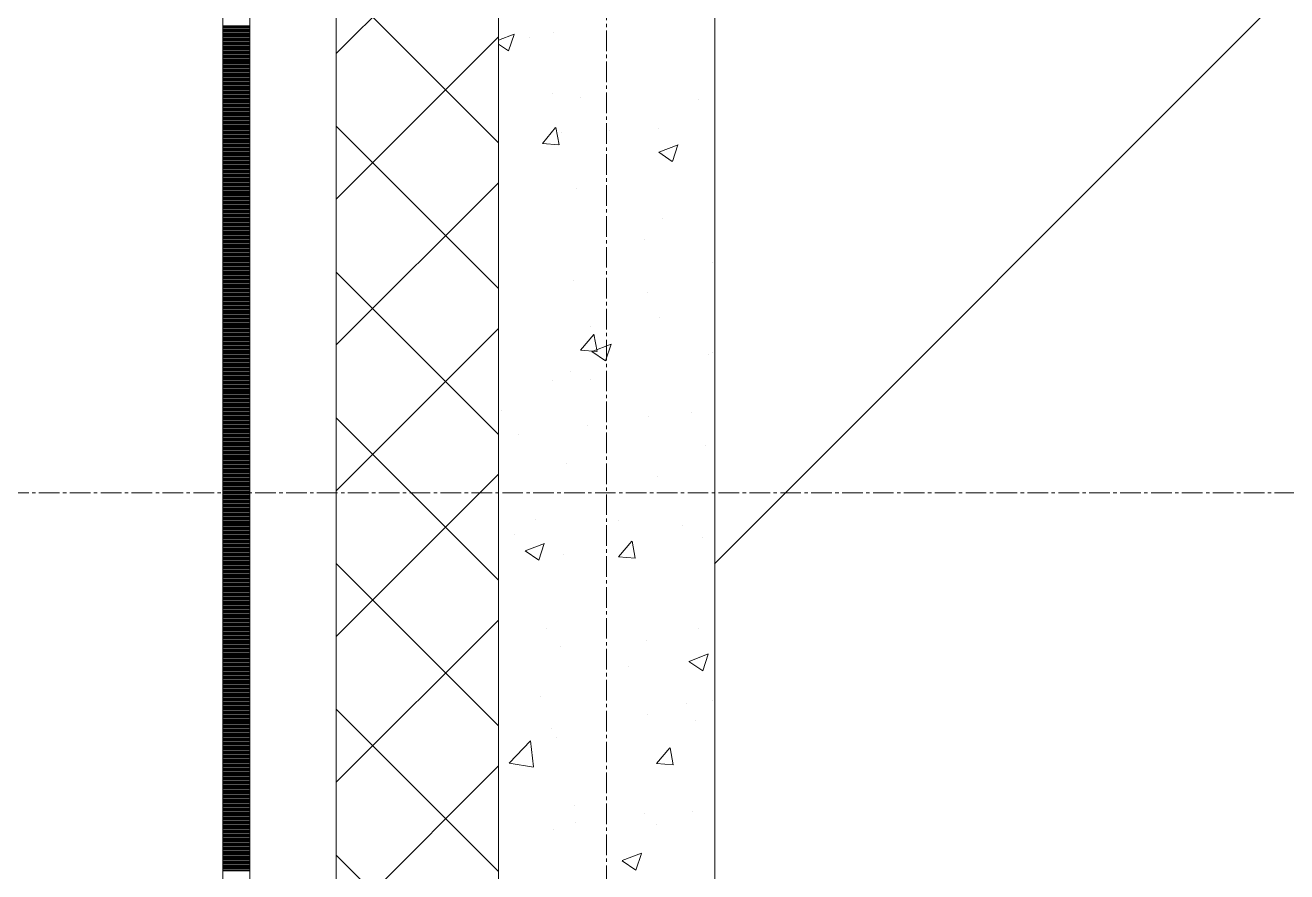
# Model space of a CAD drawing. Header units: millimetres. Extents: x 538266 to 1167394, y 114608 to 637157.
# Drawn here: x 828700 to 829867, y 164963 to 165745 of the extents above; entities that cross this region are included whole.
import ezdxf
from ezdxf.enums import TextEntityAlignment as Align

# ---------------------------------------------------------------- set-up
doc = ezdxf.new("R2010")
doc.units = ezdxf.units.MM
doc.linetypes.add('CENTER2', pattern=[28.575, 19.05, -3.175, 3.175, -3.175])
doc.linetypes.add('DASHED', pattern=[19.05, 12.7, -6.35])
doc.layers.get('Defpoints').update_dxf_attribs({"color": 140})
doc.layers.add('АР_Делит', color=120, linetype='Continuous', lineweight=0, plot=False)
for name, color, linetype, lineweight in [('АР_Стены ПЕНОблок', 52, 'Continuous', 20), ('АР_Тонкая', 254, 'Continuous', 5), ('АР_Утеплитель', 31, 'Continuous', 0), ('АР_Штриховка', 8, 'Continuous', 0)]:
    doc.layers.add(name, color=color, linetype=linetype, lineweight=lineweight)
doc.layers.add('РД_Оси_100', color=7, linetype='Continuous', lineweight=0, true_color=0x525252)
doc.layers.add('ФВ-5', color=7, linetype='Continuous')
doc.styles.add('style1', font='ARIALN.TTF')

# ---------------------------------------------------------------- blocks, each defined once
blk = doc.blocks.new('2_этаж')
at = {"layer": 'АР_Стены ПЕНОблок', "color": 18, "linetype": 'Continuous', "lineweight": 20, "true_color": 0x000000}
for p, q in [((672773.6, 213213.2), (672773.6, 137013.2)), ((672973.6, 137013.2), (672973.6, 213213.2))]:
    blk.add_line(p, q, dxfattribs=at)
at = {"layer": 'АР_Тонкая', "color": 18, "linetype": 'Continuous', "lineweight": 5, "true_color": 0x000000}
for p, q in [((672518.6, 213213.2), (672518.6, 137013.2)), ((672543.6, 213213.2), (672543.6, 137013.2)), ((672543.6, 137013.2), (672543.6, 213213.2)), ((672623.6, 137013.2), (672623.6, 213213.2))]:
    blk.add_line(p, q, dxfattribs=at)
at = {"layer": 'АР_Утеплитель', "color": 18, "linetype": 'Continuous', "lineweight": 0, "true_color": 0x000000}
for p, q in [((672623.6, 213213.2), (672623.6, 137013.2)), ((672773.6, 137013.2), (672773.6, 213213.2))]:
    blk.add_line(p, q, dxfattribs=at)
at = {"layer": 'АР_Штриховка', "color": 18, "linetype": 'Continuous', "lineweight": 0, "true_color": 0x000000}
for p, q in [((672623.6, 165719.4), (672773.6, 165869.4)), ((672773.6, 165636.8), (672623.6, 165786.8)), ((672518.6, 165745), (672543.6, 165745)), ((672518.6, 165744), (672543.6, 165744)), ((672518.6, 165743), (672543.6, 165743)), ((672518.6, 165742), (672543.6, 165742)), ((672518.6, 165741), (672543.6, 165741)), ((672518.6, 165740), (672543.6, 165740)), ((672518.6, 165739), (672543.6, 165739)), ((672518.6, 165738), (672543.6, 165738)), ((672518.6, 165737), (672543.6, 165737)), ((672773.6, 165731.7), (672788, 165737.3)), ((672782.8, 165721.8), (672788, 165737.1)), ((672824.5, 165739.2), (672824.5, 165739.2)), ((672518.6, 165736), (672543.6, 165736)), ((672518.6, 165735), (672543.6, 165735)), ((672518.6, 165734), (672543.6, 165734)), ((672518.6, 165733), (672543.6, 165733)), ((672518.6, 165732), (672543.6, 165732)), ((672518.6, 165731), (672543.6, 165731)), ((672518.6, 165730), (672543.6, 165730)), ((672518.6, 165729), (672543.6, 165729)), ((672518.6, 165728), (672543.6, 165728)), ((672518.6, 165727), (672543.6, 165727)), ((672518.6, 165726), (672543.6, 165726)), ((672518.6, 165725), (672543.6, 165725)), ((672623.6, 165584.7), (672773.6, 165734.7)), ((672773.6, 165728), (672782.8, 165721.8)), ((672802.7, 165733.9), (672802.7, 165733.9)), ((672518.6, 165724), (672543.6, 165724)), ((672518.6, 165723), (672543.6, 165723)), ((672518.6, 165722), (672543.6, 165722)), ((672518.6, 165721), (672543.6, 165721)), ((672518.6, 165720), (672543.6, 165720)), ((672518.6, 165719), (672543.6, 165719)), ((672518.6, 165718), (672543.6, 165718)), ((672518.6, 165717), (672543.6, 165717)), ((672518.6, 165716), (672543.6, 165716)), ((672518.6, 165715), (672543.6, 165715)), ((672518.6, 165714), (672543.6, 165714)), ((672518.6, 165713), (672543.6, 165713)), ((672518.6, 165712), (672543.6, 165712)), ((672518.6, 165711), (672543.6, 165711)), ((672518.6, 165710), (672543.6, 165710)), ((672518.6, 165709), (672543.6, 165709)), ((672518.6, 165708), (672543.6, 165708)), ((672518.6, 165707), (672543.6, 165707)), ((672518.6, 165706), (672543.6, 165706)), ((672518.6, 165705), (672543.6, 165705)), ((672518.6, 165704), (672543.6, 165704)), ((672518.6, 165703), (672543.6, 165703)), ((672518.6, 165702), (672543.6, 165702)), ((672518.6, 165701), (672543.6, 165701)), ((672518.6, 165700), (672543.6, 165700)), ((672518.6, 165699), (672543.6, 165699)), ((672518.6, 165698), (672543.6, 165698)), ((672518.6, 165697), (672543.6, 165697)), ((672518.6, 165696), (672543.6, 165696)), ((672518.6, 165695), (672543.6, 165695)), ((672518.6, 165694), (672543.6, 165694)), ((672518.6, 165693), (672543.6, 165693)), ((672518.6, 165692), (672543.6, 165692)), ((672518.6, 165691), (672543.6, 165691)), ((672518.6, 165690), (672543.6, 165690)), ((672518.6, 165689), (672543.6, 165689)), ((672518.6, 165688), (672543.6, 165688)), ((672518.6, 165687), (672543.6, 165687)), ((672518.6, 165686), (672543.6, 165686)), ((672518.6, 165685), (672543.6, 165685)), ((672518.6, 165684), (672543.6, 165684)), ((672518.6, 165683), (672543.6, 165683)), ((672518.6, 165682), (672543.6, 165682)), ((672518.6, 165681), (672543.6, 165681)), ((672518.6, 165680), (672543.6, 165680)), ((672518.6, 165679), (672543.6, 165679)), ((672518.6, 165678), (672543.6, 165678)), ((672823.1, 165682.5), (672823.1, 165682.5)), ((672849.2, 165679), (672849.2, 165679)), ((672518.6, 165677), (672543.6, 165677)), ((672518.6, 165676), (672543.6, 165676)), ((672518.6, 165675), (672543.6, 165675)), ((672518.6, 165674), (672543.6, 165674)), ((672518.6, 165673), (672543.6, 165673)), ((672518.6, 165672), (672543.6, 165672)), ((672518.6, 165671), (672543.6, 165671)), ((672518.6, 165670), (672543.6, 165670)), ((672518.6, 165669), (672543.6, 165669)), ((672518.6, 165668), (672543.6, 165668)), ((672518.6, 165667), (672543.6, 165667)), ((672958.7, 165676.8), (672958.7, 165676.8)), ((672518.6, 165666), (672543.6, 165666)), ((672518.6, 165665), (672543.6, 165665)), ((672518.6, 165664), (672543.6, 165664)), ((672518.6, 165663), (672543.6, 165663)), ((672518.6, 165662), (672543.6, 165662)), ((672518.6, 165661), (672543.6, 165661)), ((672518.6, 165660), (672543.6, 165660)), ((672518.6, 165659), (672543.6, 165659)), ((672518.6, 165658), (672543.6, 165658)), ((672518.6, 165657), (672543.6, 165657)), ((672518.6, 165656), (672543.6, 165656)), ((672518.6, 165655), (672543.6, 165655)), ((672518.6, 165654), (672543.6, 165654)), ((672518.6, 165653), (672543.6, 165653)), ((672518.6, 165652), (672543.6, 165652)), ((672518.6, 165651), (672543.6, 165651)), ((672518.6, 165650), (672543.6, 165650)), ((672518.6, 165649), (672543.6, 165649)), ((672518.6, 165648), (672543.6, 165648)), ((672518.6, 165647), (672543.6, 165647)), ((672518.6, 165646), (672543.6, 165646)), ((672518.6, 165645), (672543.6, 165645)), ((672518.6, 165644), (672543.6, 165644)), ((672518.6, 165643), (672543.6, 165643)), ((672773.6, 165502.1), (672623.6, 165652.1)), ((672814.2, 165636.3), (672826.4, 165650.9)), ((672829.6, 165635), (672826.6, 165650.9)), ((672832, 165646.4), (672832, 165646.4)), ((672876.7, 165648.4), (672876.7, 165648.4)), ((672921.5, 165650.3), (672921.5, 165650.3)), ((672518.6, 165642), (672543.6, 165642)), ((672518.6, 165641), (672543.6, 165641)), ((672518.6, 165640), (672543.6, 165640)), ((672518.6, 165639), (672543.6, 165639)), ((672518.6, 165638), (672543.6, 165638)), ((672518.6, 165637), (672543.6, 165637)), ((672518.6, 165636), (672543.6, 165636)), ((672518.6, 165635), (672543.6, 165635)), ((672518.6, 165634), (672543.6, 165634)), ((672518.6, 165633), (672543.6, 165633)), ((672518.6, 165632), (672543.6, 165632)), ((672814.2, 165636.3), (672829.4, 165635)), ((672921.9, 165628.2), (672939.7, 165635)), ((672934.5, 165619.5), (672939.6, 165634.9)), ((672518.6, 165631), (672543.6, 165631)), ((672518.6, 165630), (672543.6, 165630)), ((672518.6, 165629), (672543.6, 165629)), ((672518.6, 165628), (672543.6, 165628)), ((672518.6, 165627), (672543.6, 165627)), ((672518.6, 165626), (672543.6, 165626)), ((672518.6, 165625), (672543.6, 165625)), ((672518.6, 165624), (672543.6, 165624)), ((672518.6, 165623), (672543.6, 165623)), ((672518.6, 165622), (672543.6, 165622)), ((672518.6, 165621), (672543.6, 165621)), ((672518.6, 165620), (672543.6, 165620)), ((672921.8, 165628.1), (672934.4, 165619.5)), ((672518.6, 165619), (672543.6, 165619)), ((672518.6, 165618), (672543.6, 165618)), ((672518.6, 165617), (672543.6, 165617)), ((672518.6, 165616), (672543.6, 165616)), ((672518.6, 165615), (672543.6, 165615)), ((672518.6, 165614), (672543.6, 165614)), ((672518.6, 165613), (672543.6, 165613)), ((672518.6, 165612), (672543.6, 165612)), ((672518.6, 165611), (672543.6, 165611)), ((672518.6, 165610), (672543.6, 165610)), ((672518.6, 165609), (672543.6, 165609)), ((672518.6, 165608), (672543.6, 165608)), ((672518.6, 165607), (672543.6, 165607)), ((672518.6, 165606), (672543.6, 165606)), ((672518.6, 165605), (672543.6, 165605)), ((672518.6, 165604), (672543.6, 165604)), ((672518.6, 165603), (672543.6, 165603)), ((672518.6, 165602), (672543.6, 165602)), ((672518.6, 165601), (672543.6, 165601)), ((672518.6, 165600), (672543.6, 165600)), ((672518.6, 165599), (672543.6, 165599)), ((672518.6, 165598), (672543.6, 165598)), ((672518.6, 165597), (672543.6, 165597)), ((672623.6, 165450), (672773.6, 165600)), ((672518.6, 165596), (672543.6, 165596)), ((672518.6, 165595), (672543.6, 165595)), ((672518.6, 165594), (672543.6, 165594)), ((672518.6, 165593), (672543.6, 165593)), ((672518.6, 165592), (672543.6, 165592)), ((672518.6, 165591), (672543.6, 165591)), ((672518.6, 165590), (672543.6, 165590)), ((672518.6, 165589), (672543.6, 165589)), ((672518.6, 165588), (672543.6, 165588)), ((672518.6, 165587), (672543.6, 165587)), ((672518.6, 165586), (672543.6, 165586)), ((672518.6, 165585), (672543.6, 165585)), ((672846.1, 165594.4), (672846.1, 165594.4)), ((672518.6, 165584), (672543.6, 165584)), ((672518.6, 165583), (672543.6, 165583)), ((672518.6, 165582), (672543.6, 165582)), ((672518.6, 165581), (672543.6, 165581)), ((672518.6, 165580), (672543.6, 165580)), ((672518.6, 165579), (672543.6, 165579)), ((672518.6, 165578), (672543.6, 165578)), ((672518.6, 165577), (672543.6, 165577)), ((672518.6, 165576), (672543.6, 165576)), ((672518.6, 165575), (672543.6, 165575)), ((672518.6, 165574), (672543.6, 165574)), ((672518.6, 165573), (672543.6, 165573)), ((672518.6, 165572), (672543.6, 165572)), ((672518.6, 165571), (672543.6, 165571)), ((672518.6, 165570), (672543.6, 165570)), ((672518.6, 165569), (672543.6, 165569)), ((672518.6, 165568), (672543.6, 165568)), ((672518.6, 165567), (672543.6, 165567)), ((672518.6, 165566), (672543.6, 165566)), ((672518.6, 165565), (672543.6, 165565)), ((672518.6, 165564), (672543.6, 165564)), ((672518.6, 165563), (672543.6, 165563)), ((672518.6, 165562), (672543.6, 165562)), ((672925.6, 165567.3), (672925.6, 165567.3)), ((672518.6, 165561), (672543.6, 165561)), ((672518.6, 165560), (672543.6, 165560)), ((672518.6, 165559), (672543.6, 165559)), ((672518.6, 165558), (672543.6, 165558)), ((672518.6, 165557), (672543.6, 165557)), ((672518.6, 165556), (672543.6, 165556)), ((672518.6, 165555), (672543.6, 165555)), ((672518.6, 165554), (672543.6, 165554)), ((672518.6, 165553), (672543.6, 165553)), ((672518.6, 165552), (672543.6, 165552)), ((672518.6, 165551), (672543.6, 165551)), ((672518.6, 165550), (672543.6, 165550)), ((672518.6, 165549), (672543.6, 165549)), ((672518.6, 165548), (672543.6, 165548)), ((672518.6, 165547), (672543.6, 165547)), ((672518.6, 165546), (672543.6, 165546)), ((672518.6, 165545), (672543.6, 165545)), ((672518.6, 165544), (672543.6, 165544)), ((672518.6, 165543), (672543.6, 165543)), ((672518.6, 165542), (672543.6, 165542)), ((672518.6, 165541), (672543.6, 165541)), ((672518.6, 165540), (672543.6, 165540)), ((672518.6, 165539), (672543.6, 165539)), ((672518.6, 165538), (672543.6, 165538)), ((672908.2, 165547.7), (672908.2, 165547.7)), ((672518.6, 165537), (672543.6, 165537)), ((672518.6, 165536), (672543.6, 165536)), ((672518.6, 165535), (672543.6, 165535)), ((672518.6, 165534), (672543.6, 165534)), ((672518.6, 165533), (672543.6, 165533)), ((672518.6, 165532), (672543.6, 165532)), ((672518.6, 165531), (672543.6, 165531)), ((672518.6, 165530), (672543.6, 165530)), ((672518.6, 165529), (672543.6, 165529)), ((672518.6, 165528), (672543.6, 165528)), ((672518.6, 165527), (672543.6, 165527)), ((672518.6, 165526), (672543.6, 165526)), ((672518.6, 165525), (672543.6, 165525)), ((672518.6, 165524), (672543.6, 165524)), ((672518.6, 165523), (672543.6, 165523)), ((672518.6, 165522), (672543.6, 165522)), ((672518.6, 165521), (672543.6, 165521)), ((672518.6, 165520), (672543.6, 165520)), ((672518.6, 165519), (672543.6, 165519)), ((672518.6, 165518), (672543.6, 165518)), ((672518.6, 165517), (672543.6, 165517)), ((672518.6, 165516), (672543.6, 165516)), ((672518.6, 165515), (672543.6, 165515)), ((672773.6, 165367.4), (672623.6, 165517.4)), ((672971.3, 165526.1), (672971.3, 165526.1)), ((672518.6, 165514), (672543.6, 165514)), ((672518.6, 165513), (672543.6, 165513)), ((672518.6, 165512), (672543.6, 165512)), ((672518.6, 165511), (672543.6, 165511)), ((672518.6, 165510), (672543.6, 165510)), ((672518.6, 165509), (672543.6, 165509)), ((672518.6, 165508), (672543.6, 165508)), ((672518.6, 165507), (672543.6, 165507)), ((672518.6, 165506), (672543.6, 165506)), ((672518.6, 165505), (672543.6, 165505)), ((672518.6, 165504), (672543.6, 165504)), ((672518.6, 165503), (672543.6, 165503)), ((672843, 165509.9), (672843, 165509.9)), ((672518.6, 165502), (672543.6, 165502)), ((672518.6, 165501), (672543.6, 165501)), ((672518.6, 165500), (672543.6, 165500)), ((672518.6, 165499), (672543.6, 165499)), ((672518.6, 165498), (672543.6, 165498)), ((672518.6, 165497), (672543.6, 165497)), ((672518.6, 165496), (672543.6, 165496)), ((672518.6, 165495), (672543.6, 165495)), ((672518.6, 165494), (672543.6, 165494)), ((672518.6, 165493), (672543.6, 165493)), ((672518.6, 165492), (672543.6, 165492)), ((672911, 165498.7), (672911, 165498.7)), ((672518.6, 165491), (672543.6, 165491)), ((672518.6, 165490), (672543.6, 165490)), ((672518.6, 165489), (672543.6, 165489)), ((672518.6, 165488), (672543.6, 165488)), ((672518.6, 165487), (672543.6, 165487)), ((672518.6, 165486), (672543.6, 165486)), ((672518.6, 165485), (672543.6, 165485)), ((672518.6, 165484), (672543.6, 165484)), ((672518.6, 165483), (672543.6, 165483)), ((672518.6, 165482), (672543.6, 165482)), ((672518.6, 165481), (672543.6, 165481)), ((672518.6, 165480), (672543.6, 165480)), ((672518.6, 165479), (672543.6, 165479)), ((672518.6, 165478), (672543.6, 165478)), ((672518.6, 165477), (672543.6, 165477)), ((672518.6, 165476), (672543.6, 165476)), ((672518.6, 165475), (672543.6, 165475)), ((672518.6, 165474), (672543.6, 165474)), ((672518.6, 165473), (672543.6, 165473)), ((672518.6, 165472), (672543.6, 165472)), ((672518.6, 165471), (672543.6, 165471)), ((672518.6, 165470), (672543.6, 165470)), ((672518.6, 165469), (672543.6, 165469)), ((672518.6, 165468), (672543.6, 165468)), ((672922.4, 165475.5), (672922.4, 165475.5)), ((672518.6, 165467), (672543.6, 165467)), ((672518.6, 165466), (672543.6, 165466)), ((672518.6, 165465), (672543.6, 165465)), ((672518.6, 165464), (672543.6, 165464)), ((672518.6, 165463), (672543.6, 165463)), ((672518.6, 165462), (672543.6, 165462)), ((672518.6, 165461), (672543.6, 165461)), ((672518.6, 165460), (672543.6, 165460)), ((672518.6, 165459), (672543.6, 165459)), ((672518.6, 165458), (672543.6, 165458)), ((672518.6, 165457), (672543.6, 165457)), ((672623.6, 165315.2), (672773.6, 165465.2)), ((672849.4, 165445.3), (672861.7, 165459.8)), ((672858.8, 165467.2), (672858.8, 165467.2)), ((672864.8, 165444), (672861.9, 165459.9)), ((672518.6, 165456), (672543.6, 165456)), ((672518.6, 165455), (672543.6, 165455)), ((672518.6, 165454), (672543.6, 165454)), ((672518.6, 165453), (672543.6, 165453)), ((672518.6, 165452), (672543.6, 165452)), ((672518.6, 165451), (672543.6, 165451)), ((672518.6, 165450), (672543.6, 165450)), ((672518.6, 165449), (672543.6, 165449)), ((672518.6, 165448), (672543.6, 165448)), ((672518.6, 165447), (672543.6, 165447)), ((672518.6, 165446), (672543.6, 165446)), ((672518.6, 165445), (672543.6, 165445)), ((672849.4, 165445.3), (672864.6, 165443.9)), ((672860.1, 165444), (672877.9, 165450.8)), ((672872.7, 165435.3), (672877.8, 165450.7)), ((672518.6, 165444), (672543.6, 165444)), ((672518.6, 165443), (672543.6, 165443)), ((672518.6, 165442), (672543.6, 165442)), ((672518.6, 165441), (672543.6, 165441)), ((672518.6, 165440), (672543.6, 165440)), ((672518.6, 165439), (672543.6, 165439)), ((672518.6, 165438), (672543.6, 165438)), ((672518.6, 165437), (672543.6, 165437)), ((672518.6, 165436), (672543.6, 165436)), ((672518.6, 165435), (672543.6, 165435)), ((672518.6, 165434), (672543.6, 165434)), ((672518.6, 165433), (672543.6, 165433)), ((672860, 165443.9), (672872.6, 165435.3)), ((672968.2, 165441.6), (672968.2, 165441.6)), ((672971.9, 165443), (672971.9, 165443)), ((672518.6, 165432), (672543.6, 165432)), ((672518.6, 165431), (672543.6, 165431)), ((672518.6, 165430), (672543.6, 165430)), ((672518.6, 165429), (672543.6, 165429)), ((672518.6, 165428), (672543.6, 165428)), ((672518.6, 165427), (672543.6, 165427)), ((672518.6, 165426), (672543.6, 165426)), ((672518.6, 165425), (672543.6, 165425)), ((672518.6, 165424), (672543.6, 165424)), ((672518.6, 165423), (672543.6, 165423)), ((672518.6, 165422), (672543.6, 165422)), ((672839.9, 165425.3), (672839.9, 165425.3)), ((672518.6, 165421), (672543.6, 165421)), ((672518.6, 165420), (672543.6, 165420)), ((672518.6, 165419), (672543.6, 165419)), ((672518.6, 165418), (672543.6, 165418)), ((672518.6, 165417), (672543.6, 165417)), ((672518.6, 165416), (672543.6, 165416)), ((672518.6, 165415), (672543.6, 165415)), ((672518.6, 165414), (672543.6, 165414)), ((672518.6, 165413), (672543.6, 165413)), ((672518.6, 165412), (672543.6, 165412)), ((672518.6, 165411), (672543.6, 165411)), ((672518.6, 165410), (672543.6, 165410)), ((672823.7, 165417.5), (672823.7, 165417.5)), ((672858.7, 165417.9), (672858.7, 165417.9)), ((672518.6, 165409), (672543.6, 165409)), ((672518.6, 165408), (672543.6, 165408)), ((672518.6, 165407), (672543.6, 165407)), ((672518.6, 165406), (672543.6, 165406)), ((672518.6, 165405), (672543.6, 165405)), ((672518.6, 165404), (672543.6, 165404)), ((672518.6, 165403), (672543.6, 165403)), ((672518.6, 165402), (672543.6, 165402)), ((672518.6, 165401), (672543.6, 165401)), ((672518.6, 165400), (672543.6, 165400)), ((672518.6, 165399), (672543.6, 165399)), ((672518.6, 165398), (672543.6, 165398)), ((672518.6, 165397), (672543.6, 165397)), ((672518.6, 165396), (672543.6, 165396)), ((672518.6, 165395), (672543.6, 165395)), ((672518.6, 165394), (672543.6, 165394)), ((672518.6, 165393), (672543.6, 165393)), ((672518.6, 165392), (672543.6, 165392)), ((672518.6, 165391), (672543.6, 165391)), ((672518.6, 165390), (672543.6, 165390)), ((672518.6, 165389), (672543.6, 165389)), ((672518.6, 165388), (672543.6, 165388)), ((672518.6, 165387), (672543.6, 165387)), ((672776.7, 165389.5), (672776.7, 165389.5)), ((672951.8, 165388), (672951.8, 165388)), ((672518.6, 165386), (672543.6, 165386)), ((672518.6, 165385), (672543.6, 165385)), ((672518.6, 165384), (672543.6, 165384)), ((672518.6, 165383), (672543.6, 165383)), ((672518.6, 165382), (672543.6, 165382)), ((672518.6, 165381), (672543.6, 165381)), ((672518.6, 165380), (672543.6, 165380)), ((672518.6, 165379), (672543.6, 165379)), ((672518.6, 165378), (672543.6, 165378)), ((672518.6, 165377), (672543.6, 165377)), ((672518.6, 165376), (672543.6, 165376)), ((672518.6, 165375), (672543.6, 165375)), ((672773.6, 165232.7), (672623.6, 165382.7)), ((672855.6, 165375.4), (672855.6, 165375.4)), ((672912.3, 165383.8), (672912.3, 165383.8)), ((672518.6, 165374), (672543.6, 165374)), ((672518.6, 165373), (672543.6, 165373)), ((672518.6, 165372), (672543.6, 165372)), ((672518.6, 165371), (672543.6, 165371)), ((672518.6, 165370), (672543.6, 165370)), ((672518.6, 165369), (672543.6, 165369)), ((672518.6, 165368), (672543.6, 165368)), ((672518.6, 165367), (672543.6, 165367)), ((672518.6, 165366), (672543.6, 165366)), ((672518.6, 165365), (672543.6, 165365)), ((672518.6, 165364), (672543.6, 165364)), ((672518.6, 165363), (672543.6, 165363)), ((672792, 165367), (672792, 165367)), ((672518.6, 165362), (672543.6, 165362)), ((672518.6, 165361), (672543.6, 165361)), ((672518.6, 165360), (672543.6, 165360)), ((672518.6, 165359), (672543.6, 165359)), ((672518.6, 165358), (672543.6, 165358)), ((672518.6, 165357), (672543.6, 165357)), ((672518.6, 165356), (672543.6, 165356)), ((672518.6, 165355), (672543.6, 165355)), ((672518.6, 165354), (672543.6, 165354)), ((672518.6, 165353), (672543.6, 165353)), ((672518.6, 165352), (672543.6, 165352)), ((672965.1, 165357), (672965.1, 165357)), ((672518.6, 165351), (672543.6, 165351)), ((672518.6, 165350), (672543.6, 165350)), ((672518.6, 165349), (672543.6, 165349)), ((672518.6, 165348), (672543.6, 165348)), ((672518.6, 165347), (672543.6, 165347)), ((672518.6, 165346), (672543.6, 165346)), ((672518.6, 165345), (672543.6, 165345)), ((672518.6, 165344), (672543.6, 165344)), ((672518.6, 165343), (672543.6, 165343)), ((672518.6, 165342), (672543.6, 165342)), ((672518.6, 165341), (672543.6, 165341)), ((672518.6, 165340), (672543.6, 165340)), ((672836.8, 165340.8), (672836.8, 165340.8)), ((672518.6, 165339), (672543.6, 165339)), ((672518.6, 165338), (672543.6, 165338)), ((672518.6, 165337), (672543.6, 165337)), ((672518.6, 165336), (672543.6, 165336)), ((672518.6, 165335), (672543.6, 165335)), ((672518.6, 165334), (672543.6, 165334)), ((672518.6, 165333), (672543.6, 165333)), ((672518.6, 165332), (672543.6, 165332)), ((672518.6, 165331), (672543.6, 165331)), ((672518.6, 165330), (672543.6, 165330)), ((672518.6, 165329), (672543.6, 165329)), ((672518.6, 165328), (672543.6, 165328)), ((672623.6, 165180.5), (672773.6, 165330.5)), ((672920.7, 165328.7), (672920.7, 165328.7)), ((672518.6, 165327), (672543.6, 165327)), ((672518.6, 165326), (672543.6, 165326)), ((672518.6, 165325), (672543.6, 165325)), ((672518.6, 165324), (672543.6, 165324)), ((672518.6, 165323), (672543.6, 165323)), ((672518.6, 165322), (672543.6, 165322)), ((672518.6, 165321), (672543.6, 165321)), ((672518.6, 165320), (672543.6, 165320)), ((672518.6, 165319), (672543.6, 165319)), ((672518.6, 165318), (672543.6, 165318)), ((672518.6, 165317), (672543.6, 165317)), ((672518.6, 165316), (672543.6, 165316)), ((672518.6, 165315), (672543.6, 165315)), ((672518.6, 165314), (672543.6, 165314)), ((672518.6, 165313), (672543.6, 165313)), ((672518.6, 165312), (672543.6, 165312)), ((672518.6, 165311), (672543.6, 165311)), ((672518.6, 165310), (672543.6, 165310)), ((672518.6, 165309), (672543.6, 165309)), ((672518.6, 165308), (672543.6, 165308)), ((672518.6, 165307), (672543.6, 165307)), ((672518.6, 165306), (672543.6, 165306)), ((672518.6, 165305), (672543.6, 165305)), ((672518.6, 165304), (672543.6, 165304)), ((672518.6, 165303), (672543.6, 165303)), ((672518.6, 165302), (672543.6, 165302)), ((672518.6, 165301), (672543.6, 165301)), ((672518.6, 165300), (672543.6, 165300)), ((672518.6, 165299), (672543.6, 165299)), ((672518.6, 165298), (672543.6, 165298)), ((672518.6, 165297), (672543.6, 165297)), ((672518.6, 165296), (672543.6, 165296)), ((672518.6, 165295), (672543.6, 165295)), ((672518.6, 165294), (672543.6, 165294)), ((672518.6, 165293), (672543.6, 165293)), ((672518.6, 165292), (672543.6, 165292)), ((672518.6, 165291), (672543.6, 165291)), ((672518.6, 165290), (672543.6, 165290)), ((672518.6, 165289), (672543.6, 165289)), ((672518.6, 165288), (672543.6, 165288)), ((672518.6, 165287), (672543.6, 165287)), ((672518.6, 165286), (672543.6, 165286)), ((672518.6, 165285), (672543.6, 165285)), ((672518.6, 165284), (672543.6, 165284)), ((672518.6, 165283), (672543.6, 165283)), ((672518.6, 165282), (672543.6, 165282)), ((672808.2, 165288.8), (672808.2, 165288.8)), ((672885, 165287.8), (672885, 165287.8)), ((672943.8, 165283), (672943.8, 165283)), ((672518.6, 165281), (672543.6, 165281)), ((672518.6, 165280), (672543.6, 165280)), ((672518.6, 165279), (672543.6, 165279)), ((672518.6, 165278), (672543.6, 165278)), ((672518.6, 165277), (672543.6, 165277)), ((672518.6, 165276), (672543.6, 165276)), ((672518.6, 165275), (672543.6, 165275)), ((672518.6, 165274), (672543.6, 165274)), ((672518.6, 165273), (672543.6, 165273)), ((672518.6, 165272), (672543.6, 165272)), ((672518.6, 165271), (672543.6, 165271)), ((672518.6, 165270), (672543.6, 165270)), ((672788.8, 165275.2), (672788.8, 165275.2)), ((672962, 165272.5), (672962, 165272.5)), ((672518.6, 165269), (672543.6, 165269)), ((672518.6, 165268), (672543.6, 165268)), ((672518.6, 165267), (672543.6, 165267)), ((672518.6, 165266), (672543.6, 165266)), ((672518.6, 165265), (672543.6, 165265)), ((672518.6, 165264), (672543.6, 165264)), ((672518.6, 165263), (672543.6, 165263)), ((672518.6, 165262), (672543.6, 165262)), ((672518.6, 165261), (672543.6, 165261)), ((672518.6, 165260), (672543.6, 165260)), ((672518.6, 165259), (672543.6, 165259)), ((672518.6, 165258), (672543.6, 165258)), ((672798.2, 165259.7), (672810.8, 165251.2)), ((672798.3, 165259.8), (672816.1, 165266.6)), ((672810.9, 165251.2), (672816, 165266.5)), ((672884.7, 165254.2), (672896.9, 165268.8)), ((672900.1, 165252.9), (672897.1, 165268.8)), ((672518.6, 165257), (672543.6, 165257)), ((672518.6, 165256), (672543.6, 165256)), ((672518.6, 165255), (672543.6, 165255)), ((672518.6, 165254), (672543.6, 165254)), ((672518.6, 165253), (672543.6, 165253)), ((672518.6, 165252), (672543.6, 165252)), ((672518.6, 165251), (672543.6, 165251)), ((672518.6, 165250), (672543.6, 165250)), ((672518.6, 165249), (672543.6, 165249)), ((672518.6, 165248), (672543.6, 165248)), ((672518.6, 165247), (672543.6, 165247)), ((672773.6, 165098), (672623.6, 165248)), ((672833.7, 165256.2), (672833.7, 165256.2)), ((672884.7, 165254.2), (672899.9, 165252.9)), ((672518.6, 165246), (672543.6, 165246)), ((672518.6, 165245), (672543.6, 165245)), ((672518.6, 165244), (672543.6, 165244)), ((672518.6, 165243), (672543.6, 165243)), ((672518.6, 165242), (672543.6, 165242)), ((672518.6, 165241), (672543.6, 165241)), ((672518.6, 165240), (672543.6, 165240)), ((672518.6, 165239), (672543.6, 165239)), ((672518.6, 165238), (672543.6, 165238)), ((672518.6, 165237), (672543.6, 165237)), ((672518.6, 165236), (672543.6, 165236)), ((672518.6, 165235), (672543.6, 165235)), ((672518.6, 165234), (672543.6, 165234)), ((672518.6, 165233), (672543.6, 165233)), ((672518.6, 165232), (672543.6, 165232)), ((672518.6, 165231), (672543.6, 165231)), ((672518.6, 165230), (672543.6, 165230)), ((672518.6, 165229), (672543.6, 165229)), ((672518.6, 165228), (672543.6, 165228)), ((672518.6, 165227), (672543.6, 165227)), ((672518.6, 165226), (672543.6, 165226)), ((672518.6, 165225), (672543.6, 165225)), ((672518.6, 165224), (672543.6, 165224)), ((672518.6, 165223), (672543.6, 165223)), ((672518.6, 165222), (672543.6, 165222)), ((672518.6, 165221), (672543.6, 165221)), ((672518.6, 165220), (672543.6, 165220)), ((672518.6, 165219), (672543.6, 165219)), ((672518.6, 165218), (672543.6, 165218)), ((672518.6, 165217), (672543.6, 165217)), ((672518.6, 165216), (672543.6, 165216)), ((672518.6, 165215), (672543.6, 165215)), ((672518.6, 165214), (672543.6, 165214)), ((672518.6, 165213), (672543.6, 165213)), ((672518.6, 165212), (672543.6, 165212)), ((672518.6, 165211), (672543.6, 165211)), ((672518.6, 165210), (672543.6, 165210)), ((672518.6, 165209), (672543.6, 165209)), ((672518.6, 165208), (672543.6, 165208)), ((672518.6, 165207), (672543.6, 165207)), ((672518.6, 165206), (672543.6, 165206)), ((672518.6, 165205), (672543.6, 165205)), ((672518.6, 165204), (672543.6, 165204)), ((672518.6, 165203), (672543.6, 165203)), ((672518.6, 165202), (672543.6, 165202)), ((672518.6, 165201), (672543.6, 165201)), ((672518.6, 165200), (672543.6, 165200)), ((672518.6, 165199), (672543.6, 165199)), ((672518.6, 165198), (672543.6, 165198)), ((672518.6, 165197), (672543.6, 165197)), ((672518.6, 165196), (672543.6, 165196)), ((672518.6, 165195), (672543.6, 165195)), ((672518.6, 165194), (672543.6, 165194)), ((672518.6, 165193), (672543.6, 165193)), ((672518.6, 165192), (672543.6, 165192)), ((672518.6, 165191), (672543.6, 165191)), ((672518.6, 165190), (672543.6, 165190)), ((672518.6, 165189), (672543.6, 165189)), ((672518.6, 165188), (672543.6, 165188)), ((672623.6, 165045.8), (672773.6, 165195.8)), ((672958.9, 165187.9), (672958.9, 165187.9)), ((672518.6, 165187), (672543.6, 165187)), ((672518.6, 165186), (672543.6, 165186)), ((672518.6, 165185), (672543.6, 165185)), ((672518.6, 165184), (672543.6, 165184)), ((672518.6, 165183), (672543.6, 165183)), ((672518.6, 165182), (672543.6, 165182)), ((672518.6, 165181), (672543.6, 165181)), ((672518.6, 165180), (672543.6, 165180)), ((672518.6, 165179), (672543.6, 165179)), ((672518.6, 165178), (672543.6, 165178)), ((672518.6, 165177), (672543.6, 165177)), ((672818.1, 165187.7), (672818.1, 165187.7)), ((672910.3, 165177.1), (672910.3, 165177.1)), ((672518.6, 165176), (672543.6, 165176)), ((672518.6, 165175), (672543.6, 165175)), ((672518.6, 165174), (672543.6, 165174)), ((672518.6, 165173), (672543.6, 165173)), ((672518.6, 165172), (672543.6, 165172)), ((672518.6, 165171), (672543.6, 165171)), ((672518.6, 165170), (672543.6, 165170)), ((672518.6, 165169), (672543.6, 165169)), ((672518.6, 165168), (672543.6, 165168)), ((672518.6, 165167), (672543.6, 165167)), ((672518.6, 165166), (672543.6, 165166)), ((672518.6, 165165), (672543.6, 165165)), ((672830.6, 165171.6), (672830.6, 165171.6)), ((672518.6, 165164), (672543.6, 165164)), ((672518.6, 165163), (672543.6, 165163)), ((672518.6, 165162), (672543.6, 165162)), ((672518.6, 165161), (672543.6, 165161)), ((672518.6, 165160), (672543.6, 165160)), ((672518.6, 165159), (672543.6, 165159)), ((672518.6, 165158), (672543.6, 165158)), ((672518.6, 165157), (672543.6, 165157)), ((672518.6, 165156), (672543.6, 165156)), ((672518.6, 165155), (672543.6, 165155)), ((672518.6, 165154), (672543.6, 165154)), ((672518.6, 165153), (672543.6, 165153)), ((672894.3, 165153.2), (672894.3, 165153.2)), ((672949.8, 165157.4), (672962.5, 165148.9)), ((672949.9, 165157.6), (672967.7, 165164.4)), ((672962.5, 165148.9), (672967.6, 165164.2)), ((672518.6, 165152), (672543.6, 165152)), ((672518.6, 165151), (672543.6, 165151)), ((672518.6, 165150), (672543.6, 165150)), ((672518.6, 165149), (672543.6, 165149)), ((672518.6, 165148), (672543.6, 165148)), ((672518.6, 165147), (672543.6, 165147)), ((672518.6, 165146), (672543.6, 165146)), ((672518.6, 165145), (672543.6, 165145)), ((672518.6, 165144), (672543.6, 165144)), ((672518.6, 165143), (672543.6, 165143)), ((672518.6, 165142), (672543.6, 165142)), ((672518.6, 165141), (672543.6, 165141)), ((672518.6, 165140), (672543.6, 165140)), ((672518.6, 165139), (672543.6, 165139)), ((672518.6, 165138), (672543.6, 165138)), ((672518.6, 165137), (672543.6, 165137)), ((672518.6, 165136), (672543.6, 165136)), ((672518.6, 165135), (672543.6, 165135)), ((672518.6, 165134), (672543.6, 165134)), ((672518.6, 165133), (672543.6, 165133)), ((672518.6, 165132), (672543.6, 165132)), ((672518.6, 165131), (672543.6, 165131)), ((672518.6, 165130), (672543.6, 165130)), ((672518.6, 165129), (672543.6, 165129)), ((672518.6, 165128), (672543.6, 165128)), ((672518.6, 165127), (672543.6, 165127)), ((672518.6, 165126), (672543.6, 165126)), ((672518.6, 165125), (672543.6, 165125)), ((672518.6, 165124), (672543.6, 165124)), ((672518.6, 165123), (672543.6, 165123)), ((672518.6, 165122), (672543.6, 165122)), ((672518.6, 165121), (672543.6, 165121)), ((672518.6, 165120), (672543.6, 165120)), ((672518.6, 165119), (672543.6, 165119)), ((672518.6, 165118), (672543.6, 165118)), ((672812.3, 165124.9), (672812.3, 165124.9)), ((672947.9, 165119.1), (672947.9, 165119.1)), ((672971.1, 165121.3), (672971.1, 165121.3)), ((672518.6, 165117), (672543.6, 165117)), ((672518.6, 165116), (672543.6, 165116)), ((672518.6, 165115), (672543.6, 165115)), ((672518.6, 165114), (672543.6, 165114)), ((672518.6, 165113), (672543.6, 165113)), ((672518.6, 165112), (672543.6, 165112)), ((672518.6, 165111), (672543.6, 165111)), ((672518.6, 165110), (672543.6, 165110)), ((672518.6, 165109), (672543.6, 165109)), ((672518.6, 165108), (672543.6, 165108)), ((672518.6, 165107), (672543.6, 165107)), ((672773.6, 164963.3), (672623.6, 165113.3)), ((672911.7, 165108.6), (672911.7, 165108.6)), ((672518.6, 165106), (672543.6, 165106)), ((672518.6, 165105), (672543.6, 165105)), ((672518.6, 165104), (672543.6, 165104)), ((672518.6, 165103), (672543.6, 165103)), ((672518.6, 165102), (672543.6, 165102)), ((672518.6, 165101), (672543.6, 165101)), ((672518.6, 165100), (672543.6, 165100)), ((672518.6, 165099), (672543.6, 165099)), ((672518.6, 165098), (672543.6, 165098)), ((672518.6, 165097), (672543.6, 165097)), ((672518.6, 165096), (672543.6, 165096)), ((672518.6, 165095), (672543.6, 165095)), ((672823, 165095.9), (672823, 165095.9)), ((672955.9, 165103.3), (672955.9, 165103.3)), ((672518.6, 165094), (672543.6, 165094)), ((672518.6, 165093), (672543.6, 165093)), ((672518.6, 165092), (672543.6, 165092)), ((672518.6, 165091), (672543.6, 165091)), ((672518.6, 165090), (672543.6, 165090)), ((672518.6, 165089), (672543.6, 165089)), ((672518.6, 165088), (672543.6, 165088)), ((672518.6, 165087), (672543.6, 165087)), ((672518.6, 165086), (672543.6, 165086)), ((672518.6, 165085), (672543.6, 165085)), ((672518.6, 165084), (672543.6, 165084)), ((672518.6, 165083), (672543.6, 165083)), ((672783.4, 165063.5), (672803.2, 165084.1)), ((672806, 165060), (672803.2, 165084.1)), ((672827.6, 165087.1), (672827.6, 165087.1)), ((672518.6, 165082), (672543.6, 165082)), ((672518.6, 165081), (672543.6, 165081)), ((672518.6, 165080), (672543.6, 165080)), ((672518.6, 165079), (672543.6, 165079)), ((672518.6, 165078), (672543.6, 165078)), ((672518.6, 165077), (672543.6, 165077)), ((672518.6, 165076), (672543.6, 165076)), ((672518.6, 165075), (672543.6, 165075)), ((672518.6, 165074), (672543.6, 165074)), ((672518.6, 165073), (672543.6, 165073)), ((672518.6, 165072), (672543.6, 165072)), ((672919.9, 165063.1), (672932.2, 165077.7)), ((672935.3, 165061.8), (672932.4, 165077.8)), ((672518.6, 165071), (672543.6, 165071)), ((672518.6, 165070), (672543.6, 165070)), ((672518.6, 165069), (672543.6, 165069)), ((672518.6, 165068), (672543.6, 165068)), ((672518.6, 165067), (672543.6, 165067)), ((672518.6, 165066), (672543.6, 165066)), ((672518.6, 165065), (672543.6, 165065)), ((672518.6, 165064), (672543.6, 165064)), ((672518.6, 165063), (672543.6, 165063)), ((672518.6, 165062), (672543.6, 165062)), ((672518.6, 165061), (672543.6, 165061)), ((672518.6, 165060), (672543.6, 165060)), ((672623.6, 164911.1), (672773.6, 165061.1)), ((672783.4, 165063.4), (672806, 165059.9)), ((672919.9, 165063.1), (672935.1, 165061.8)), ((672518.6, 165059), (672543.6, 165059)), ((672518.6, 165058), (672543.6, 165058)), ((672518.6, 165057), (672543.6, 165057)), ((672518.6, 165056), (672543.6, 165056)), ((672518.6, 165055), (672543.6, 165055)), ((672518.6, 165054), (672543.6, 165054)), ((672518.6, 165053), (672543.6, 165053)), ((672518.6, 165052), (672543.6, 165052)), ((672518.6, 165051), (672543.6, 165051)), ((672518.6, 165050), (672543.6, 165050)), ((672518.6, 165049), (672543.6, 165049)), ((672518.6, 165048), (672543.6, 165048)), ((672518.6, 165047), (672543.6, 165047)), ((672518.6, 165046), (672543.6, 165046)), ((672518.6, 165045), (672543.6, 165045)), ((672518.6, 165044), (672543.6, 165044)), ((672518.6, 165043), (672543.6, 165043)), ((672518.6, 165042), (672543.6, 165042)), ((672518.6, 165041), (672543.6, 165041)), ((672518.6, 165040), (672543.6, 165040)), ((672518.6, 165039), (672543.6, 165039)), ((672518.6, 165038), (672543.6, 165038)), ((672518.6, 165037), (672543.6, 165037)), ((672518.6, 165036), (672543.6, 165036)), ((672518.6, 165035), (672543.6, 165035)), ((672518.6, 165034), (672543.6, 165034)), ((672518.6, 165033), (672543.6, 165033)), ((672518.6, 165032), (672543.6, 165032)), ((672518.6, 165031), (672543.6, 165031)), ((672518.6, 165030), (672543.6, 165030)), ((672518.6, 165029), (672543.6, 165029)), ((672518.6, 165028), (672543.6, 165028)), ((672518.6, 165027), (672543.6, 165027)), ((672518.6, 165026), (672543.6, 165026)), ((672518.6, 165025), (672543.6, 165025)), ((672518.6, 165024), (672543.6, 165024)), ((672518.6, 165023), (672543.6, 165023)), ((672518.6, 165022), (672543.6, 165022)), ((672518.6, 165021), (672543.6, 165021)), ((672518.6, 165020), (672543.6, 165020)), ((672518.6, 165019), (672543.6, 165019)), ((672518.6, 165018), (672543.6, 165018)), ((672518.6, 165017), (672543.6, 165017)), ((672518.6, 165016), (672543.6, 165016)), ((672518.6, 165015), (672543.6, 165015)), ((672518.6, 165014), (672543.6, 165014)), ((672518.6, 165013), (672543.6, 165013)), ((672843.8, 165024.1), (672843.8, 165024.1)), ((672908.5, 165016.8), (672908.5, 165016.8)), ((672952.8, 165018.8), (672952.8, 165018.8)), ((672518.6, 165012), (672543.6, 165012)), ((672518.6, 165011), (672543.6, 165011)), ((672518.6, 165010), (672543.6, 165010)), ((672518.6, 165009), (672543.6, 165009)), ((672518.6, 165008), (672543.6, 165008)), ((672518.6, 165007), (672543.6, 165007)), ((672518.6, 165006), (672543.6, 165006)), ((672518.6, 165005), (672543.6, 165005)), ((672518.6, 165004), (672543.6, 165004)), ((672518.6, 165003), (672543.6, 165003)), ((672518.6, 165002), (672543.6, 165002)), ((672824.5, 165002.5), (672824.5, 165002.5)), ((672844.9, 165008.4), (672844.9, 165008.4)), ((672920, 165007), (672920, 165007)), ((672518.6, 165001), (672543.6, 165001)), ((672518.6, 165000), (672543.6, 165000)), ((672518.6, 164999), (672543.6, 164999)), ((672518.6, 164998), (672543.6, 164998)), ((672518.6, 164997), (672543.6, 164997)), ((672518.6, 164996), (672543.6, 164996)), ((672518.6, 164995), (672543.6, 164995)), ((672518.6, 164994), (672543.6, 164994)), ((672518.6, 164993), (672543.6, 164993)), ((672518.6, 164992), (672543.6, 164992)), ((672518.6, 164991), (672543.6, 164991)), ((672518.6, 164990), (672543.6, 164990)), ((672518.6, 164989), (672543.6, 164989)), ((672518.6, 164988), (672543.6, 164988)), ((672518.6, 164987), (672543.6, 164987)), ((672518.6, 164986), (672543.6, 164986)), ((672518.6, 164985), (672543.6, 164985)), ((672518.6, 164984), (672543.6, 164984)), ((672518.6, 164983), (672543.6, 164983)), ((672518.6, 164982), (672543.6, 164982)), ((672518.6, 164981), (672543.6, 164981)), ((672518.6, 164980), (672543.6, 164980)), ((672518.6, 164979), (672543.6, 164979)), ((672518.6, 164978), (672543.6, 164978)), ((672773.6, 164828.6), (672623.6, 164978.6)), ((672888.1, 164973.4), (672905.9, 164980.2)), ((672900.7, 164964.7), (672905.8, 164980.1)), ((672518.6, 164977), (672543.6, 164977)), ((672518.6, 164976), (672543.6, 164976)), ((672518.6, 164975), (672543.6, 164975)), ((672518.6, 164974), (672543.6, 164974)), ((672518.6, 164973), (672543.6, 164973)), ((672518.6, 164972), (672543.6, 164972)), ((672518.6, 164971), (672543.6, 164971)), ((672518.6, 164970), (672543.6, 164970)), ((672518.6, 164969), (672543.6, 164969)), ((672518.6, 164968), (672543.6, 164968)), ((672518.6, 164967), (672543.6, 164967)), ((672888, 164973.2), (672900.7, 164964.7)), ((672518.6, 164966), (672543.6, 164966)), ((672518.6, 164965), (672543.6, 164965)), ((672518.6, 164964), (672543.6, 164964))]:
    blk.add_line(p, q, dxfattribs=at)
at = {"layer": 'Defpoints', "color": 18, "true_color": 0x000000, "style": 'style1'}
for p in [(677970.6, 219836.4), (678101.2, 211681.4)]:
    blk.add_attdef('АР-ПОМЕЩЕНИЕ:НАИМЕНОВАНИЕ', text='', height=100, dxfattribs=at).set_placement(p, align=Align.MIDDLE)
blk = doc.blocks.new('СОШ_2200_АР_ОСИ_М100_28.05.24')
at = {"layer": 'АР_Делит', "color": 251, "linetype": 'DASHED', "true_color": 0x636466}
blk.add_lwpolyline([(114955, 135155), (114955, -355), (93595.036, -355), (93595.036, 13855), (94145, 13855), (94145, 68320), (66055, 68320), (66055, 13857.73), (83455, 13857.73), (83455, -355), (45245, -355), (45245, 13145), (44695, 13145), (44695, 26755), (45245, 26755), (45245, 68320), (20455, 68320), (20455, 26755), (27955, 26755), (27955, 13145), (-355, 13145), (-355, 100855)], dxfattribs=at)
at = {"layer": 'РД_Оси_100', "color": 251, "linetype": 'CENTER2', "true_color": 0x636466}
for p, q in [((0, -6155), (0, 139938.679)), ((29555, 42900), (-5954.958, 42900))]:
    blk.add_line(p, q, dxfattribs=at)

msp = doc.modelspace()

# ---------------------------------------------------------------- hatches: boundary and pattern name
at = {"layer": 'ФВ-5'}
h = msp.add_hatch(dxfattribs=at)
h.set_pattern_fill('ANSI31', color=3, scale=300)
h.paths.add_polyline_path([(849237.8, 163561), (849237.8, 164465.5, -0.27475), (849124.9, 164655.5, -0.245742), (849217.8, 164833.2), (849217.8, 165213.2), (845769.5, 165213.2, -0.618518), (845382.3, 165213.2), (843647.8, 165213.2), (843647.8, 164913.2), (842747.8, 164913.2), (842747.8, 165213.2), (842667.8, 165213.2), (842667.8, 164793.2), (841647.8, 164793.2), (841647.8, 164713.2), (841647.8, 161813.2), (841647.8, 161313.2), (841647.8, 160413.2), (841647.8, 158613.2), (841647.8, 158389.4, -0.260437), (841750.8, 158205.2, -0.260437), (841647.8, 158020.9), (841647.8, 157055.6, -0.260437), (841750.8, 156871.3, -0.260437), (841647.8, 156687.1), (841647.8, 156333.2), (842017.8, 156333.2), (842017.8, 156113.2), (849237.8, 156113.2), (849237.8, 156880.9, -0.27475), (849124.9, 157071, -0.27475), (849237.8, 157261), (849237.8, 160413.2), (849217.8, 160413.2), (849217.8, 161313.2), (849218.5, 162377, -0.246803), (849124.9, 162555.2, -0.27475), (849237.8, 162745.2), (849237.8, 163180.9, -0.27475), (849124.9, 163371, -0.27475)])
h.paths.add_polyline_path([(845558.6, 161396), (845008.6, 161396, -1), (845008.6, 161996), (845558.6, 161996, -1)], flags=16)
h.paths.add_polyline_path([(842291.6, 157558.9, -1), (841691.6, 157558.9, -1)], flags=16)
h.paths.add_polyline_path([(849124.9, 171855.5, -0.27475), (849237.8, 172045.6), (849237.8, 172480.9, -0.27475), (849124.9, 172671, -0.27475), (849237.8, 172861), (849237.8, 173765.5, -0.27475), (849124.9, 173955.5, -0.27475), (849237.8, 174145.6), (849237.8, 174163.2), (849217.8, 174163.2), (849217.8, 174513.2), (844057.8, 174513.2), (844057.8, 174513.2), (844057.8, 174213.2), (843157.8, 174213.2), (843157.8, 174513.2), (843077.8, 174513.2), (843077.8, 174093.2), (842057.8, 174093.2), (842057.8, 173373.2), (842057.8, 172433.2), (841647.8, 172433.2), (841647.8, 172363.2), (841647.8, 170613.2), (841647.8, 169713.2), (841647.8, 169339.4, -0.260437), (841750.8, 169155.2, -0.260437), (841647.8, 168970.9), (841670.8, 167335.5, -1), (842270.8, 167335.5, -1), (841670.8, 167335.5), (841650.7, 166353.8, -0.256246), (841750.8, 166171.3, -0.105217), (841732, 166083.2), (841867.8, 166083.2), (841867.8, 165413.2), (845385.9, 165413.2, -0.594367), (845765.9, 165413.2), (849217.8, 165413.2), (849217.8, 165913.2), (849218.1, 166193.1, -0.246072), (849124.9, 166371, -0.27475), (849237.8, 166561), (849237.8, 169713.2), (849213.5, 169713.2), (849217.8, 169717.5), (849217.8, 170613.2), (849218.9, 171677.1, -0.247282)])
h.paths.add_polyline_path([(845615.6, 168700.6), (845065.6, 168700.6, -1), (845065.6, 169300.6), (845615.6, 169300.6, -1)], flags=16)
h.paths.add_polyline_path([(836927.8, 171813.2), (836927.8, 172713.2), (836927.8, 172987.1, -0.260437), (836824.9, 173171.3, -0.260437), (836927.8, 173355.6), (836927.8, 175970.9, -0.260437), (836824.9, 176155.2, -0.260437), (836927.8, 176339.4), (836927.8, 176413.2), (836927.8, 176913.2), (833193.3, 176913.2, -0.618518), (832806.2, 176913.2), (829360.5, 176913.2), (829357.8, 176910.6), (829357.8, 176413.2), (829357.7, 176237.4, -0.255873), (829457.6, 176055.2, -0.284268), (829337.8, 175861.6), (829337.8, 172713.2), (829357.8, 172713.2), (829357.8, 171813.2), (829357.2, 170753.9, -0.256632), (829457.6, 170571.3, -0.284268), (829337.8, 170377.8), (829337.8, 169948.7, -0.284268), (829457.6, 169755.2, -0.284268), (829337.8, 169561.6), (829337.8, 168664.9, -0.284268), (829457.6, 168471.3, -0.255743), (829357.8, 168289.1), (829357.8, 167813.2), (832809.7, 167813.2, -0.594367), (833189.8, 167813.2), (834927.8, 167813.2), (834927.8, 168113.2), (835827.8, 168113.2), (835827.8, 167813.2), (835907.8, 167813.2), (835907.8, 168233.2), (836927.8, 168233.2), (836927.8, 168313.2)])
h.paths.add_polyline_path([(832552.1, 172650.6), (832002.1, 172650.6, -1), (832002.1, 173250.6), (832552.1, 173250.6, -1)], flags=16)
h.paths.add_polyline_path([(836927.8, 166670.9, -0.260437), (836824.9, 166855.2, -0.105217), (836843.6, 166943.2), (836707.8, 166943.2), (836707.8, 167613.2), (833193.3, 167613.2, -0.618518), (832806.2, 167613.2), (829357.8, 167613.2), (829357.8, 167113.2), (829357.7, 166937.5, -0.255913), (829457.6, 166755.2, -0.284268), (829337.8, 166561.6), (829337.8, 163413.2), (829357.8, 163413.2), (829357.8, 162513.2), (829357, 161454.1, -0.256955), (829457.6, 161271.3, -0.284268), (829337.8, 161077.8), (829337.8, 160648.7, -0.284268), (829457.6, 160455.2, -0.284268), (829337.8, 160261.6), (829337.8, 159364.9, -0.284268), (829457.6, 159171.3, -0.255743), (829357.8, 158989.1), (829357.8, 158513.2), (832809.7, 158513.3, -0.59466), (833189.8, 158513.3), (834927.8, 158513.4), (834927.8, 158513.4), (834927.8, 158813.4), (835827.8, 158813.4), (835827.8, 158513.4), (835907.8, 158513.4), (835907.8, 158933.4), (836927.8, 158933.4), (836927.8, 159013.2), (836927.8, 159543.2), (836927.8, 161303.2), (836927.8, 161813.2), (836927.8, 162513.2), (836927.8, 163413.2), (836927.8, 163687.1, -0.260437), (836824.9, 163871.3, -0.260437), (836927.8, 164055.6)])
h.paths.add_polyline_path([(832518.2, 163600.5), (831968.2, 163600.5, -1), (831968.2, 164200.5), (832518.2, 164200.5, -1)], flags=16)

# ---------------------------------------------------------------- block references
msp.add_blockref('2_этаж', (156364.3, 0))
at = {"layer": 'РД_Оси_100'}
msp.add_blockref('СОШ_2200_АР_ОСИ_М100_28.05.24', (829237.8, 122413.2), dxfattribs=at)

doc.saveas('drawing.dxf')
